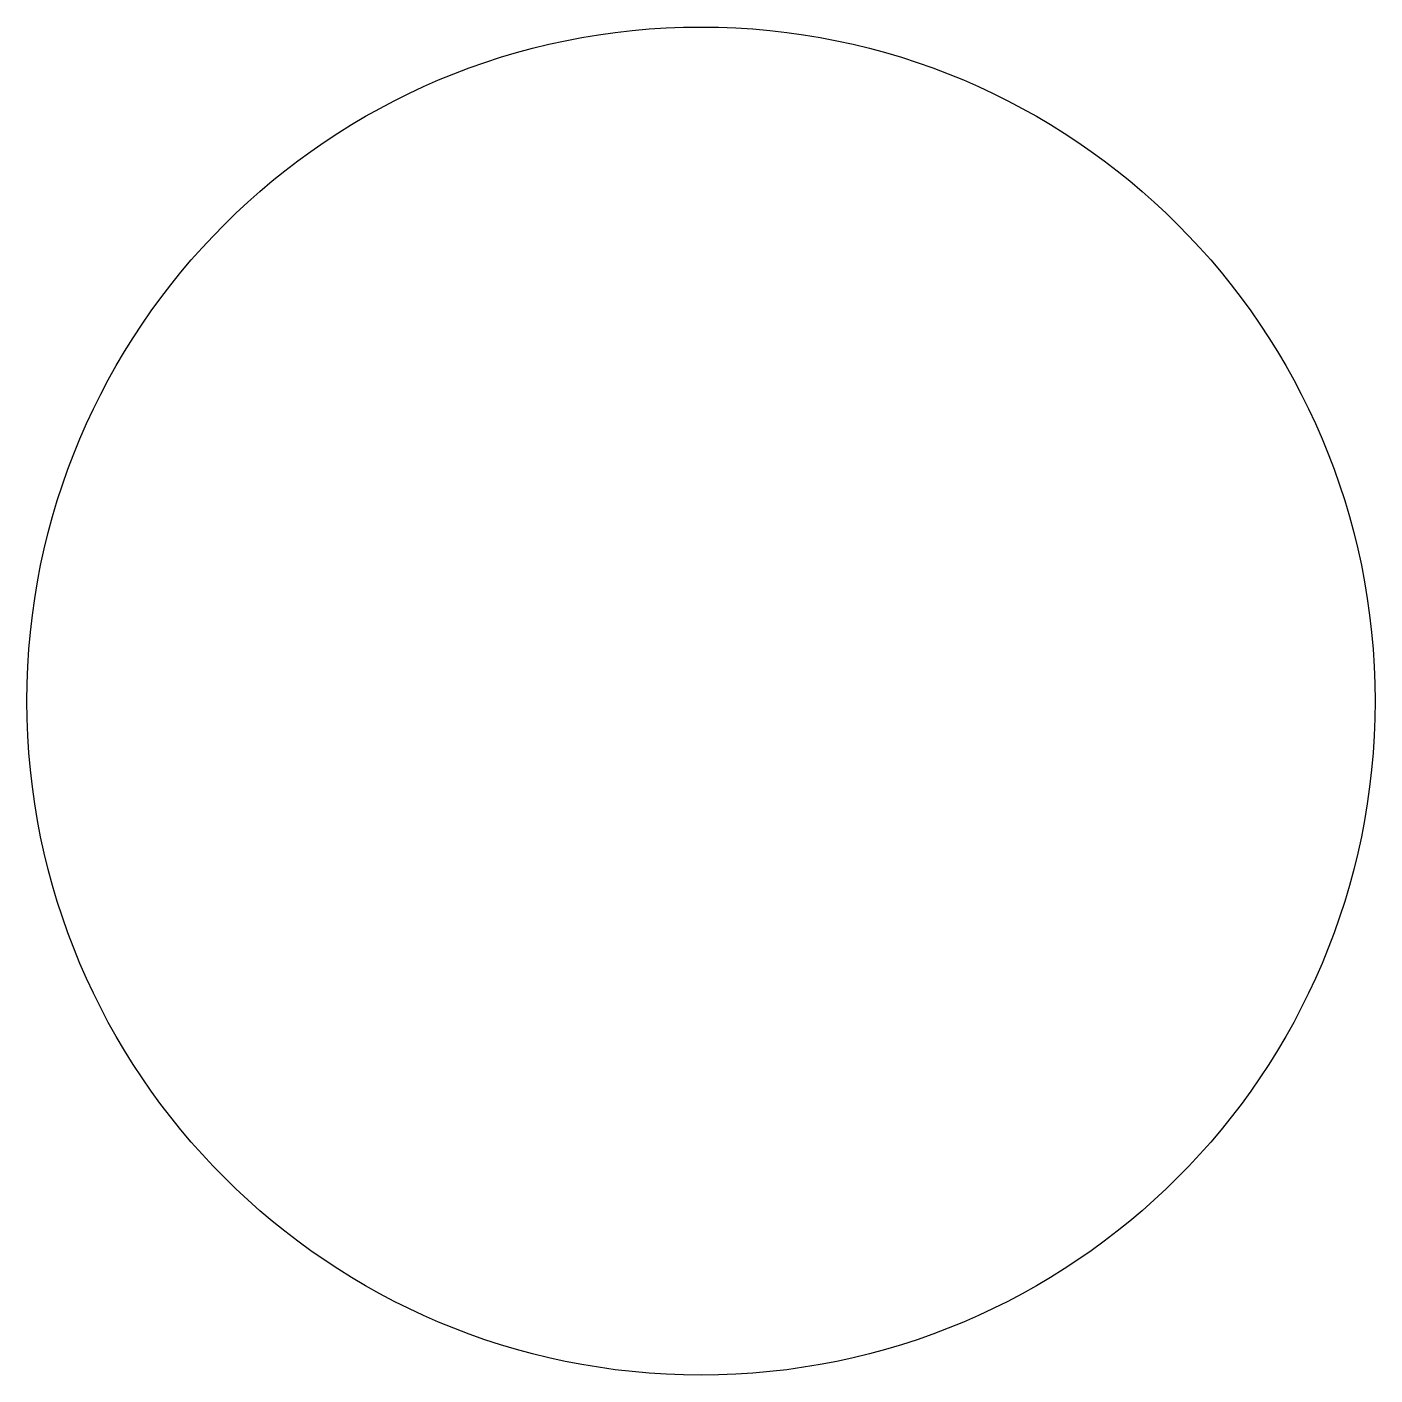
# Model space of a CAD drawing. Header units: millimetres. Extents: x 4738.7 to 4751.2, y 2257.5 to 2270.
import ezdxf

# ---------------------------------------------------------------- set-up
doc = ezdxf.new("R2010")
doc.units = ezdxf.units.MM
doc.layers.add('GR1-1', color=3, linetype='Continuous')

msp = doc.modelspace()

# ---------------------------------------------------------------- linework, layer by layer
at = {"layer": 'GR1-1', "color": 3, "linetype": 'Continuous'}
msp.add_circle((4744.942, 2263.71), 6.25, dxfattribs=at)

doc.saveas('drawing.dxf')
